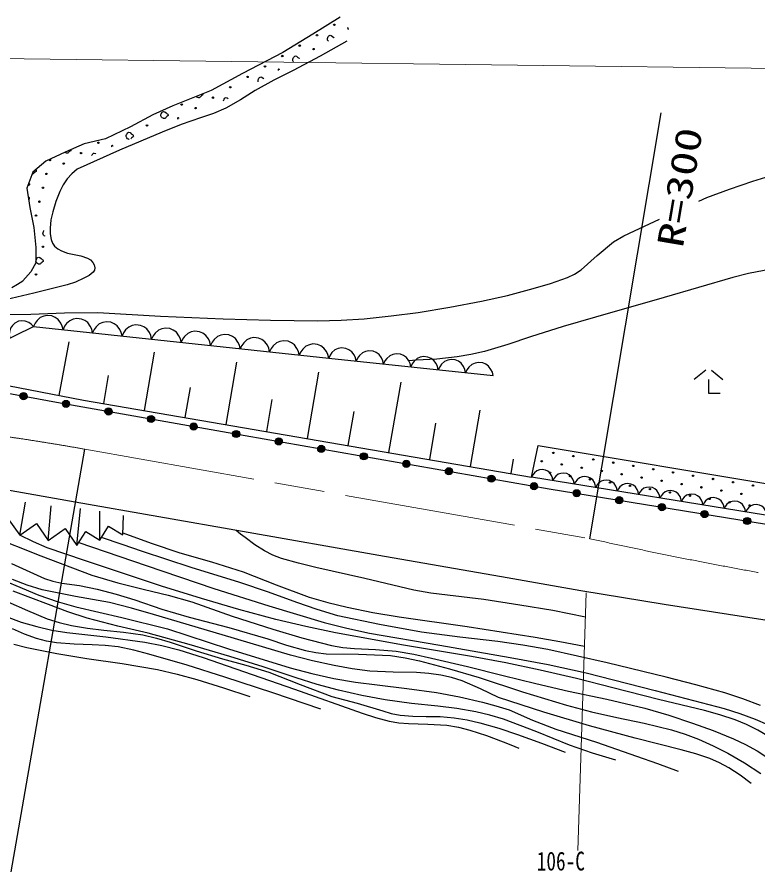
# Model space of a CAD drawing. Units: millimetres, scale not verified. Extents: x 39991 to 679840, y 19995 to 379911.
# Drawn here: x 197331 to 249101, y 265718 to 325493 of the extents above; entities that cross this region are included whole.
import ezdxf
from ezdxf.enums import TextEntityAlignment as Align

# ---------------------------------------------------------------- set-up
doc = ezdxf.new("R2010")
doc.units = ezdxf.units.MM
doc.header["$LTSCALE"] = 999.766
doc.linetypes.add('CHAIN', pattern=[18.5, 12, -1.5, 3.5, -1.5])
for name, color, linetype, lineweight in [('M-BGD', 7, 'Continuous', 25), ('M-BGD-HTXT', 7, 'Continuous', 13), ('M-BMK', 2, 'CHAIN', 13)]:
    doc.layers.add(name, color=color, linetype=linetype, lineweight=lineweight)
doc.styles.add('ＭＳ ゴシック', font='')
doc.styles.get('ＭＳ ゴシック').set_extended_font_data('MS Gothic')

# ---------------------------------------------------------------- blocks, each defined once
blk = doc.blocks.new('BUHIN12')
at = {"color": 7, "linetype": 'Continuous', "lineweight": 25}
blk.add_lwpolyline([(777.2, -504.2), (834.8, -287.6), (839.9, -75.6), (799.3, 193.7), (688.8, 397.9), (544, 574.7), (303.1, 731), (82.6, 791.2), (-148.9, 808.8), (-411.3, 736.2), (-599, 642.6), (-777.2, 504.2)], dxfattribs=at)
blk = doc.blocks.new('BUHIN13')
at = {"color": 7, "linetype": 'Continuous', "lineweight": 25}
blk.add_lwpolyline([(436.1, -941.3), (619.9, -770.5), (751.1, -572.5), (873.2, -293), (890.2, -33.5), (858.3, 220.4), (723.1, 512.2), (550.1, 700.7), (341.2, 855.5), (49, 943.1), (-184.7, 966.3), (-436.1, 941.3)], dxfattribs=at)
blk = doc.blocks.new('BUHIN14')
at = {"color": 7, "linetype": 'Continuous', "lineweight": 25}
blk.add_lwpolyline([(406.1, -872.6), (576.3, -713.8), (697.8, -529.9), (810.5, -270.4), (825.9, -29.7), (795.9, 205.8), (670.1, 476.4), (509.2, 651), (315.1, 794.2), (44, 875), (-172.9, 896.2), (-406.1, 872.6)], dxfattribs=at)
blk = doc.blocks.new('BUHIN15')
at = {"color": 7, "linetype": 'Continuous', "lineweight": 25}
blk.add_lwpolyline([(280.2, -704.3), (421.2, -587), (524.9, -447.8), (625.2, -248.8), (648.1, -60.3), (635, 126.2), (548.1, 344.6), (429.5, 489), (283.3, 610.4), (73.7, 686), (-95.8, 712.4), (-280.2, 704.3)], dxfattribs=at)
blk = doc.blocks.new('BUHIN50')
at = {"color": 7, "linetype": 'Continuous', "lineweight": 25}
for p, q in [((589.5, 581.6), (-382.1, 936.8)), ((790.3, 247.4), (647.7, -777.2))]:
    blk.add_line(p, q, dxfattribs=at)
blk.add_lwpolyline([(132.8, 79.8), (-689.9, -414.5), (-275.4, -1104.4)], dxfattribs=at)
blk = doc.blocks.new('BUHIN65')
at = {"color": 7, "linetype": 'Continuous', "lineweight": 25}
for radius in [249, 220, 191, 161, 132, 97.5, 67.5, 38.7, 7.5]:
    blk.add_circle((0, 0), radius, dxfattribs=at)
blk = doc.blocks.new('BUHIN66')
at = {"color": 7, "linetype": 'Continuous', "lineweight": 25}
for radius in [249, 220, 191, 161, 132, 97.5, 67.5, 38.7, 7.5]:
    blk.add_circle((0, 0), radius, dxfattribs=at)
blk = doc.blocks.new('BUHIN67')
at = {"color": 7, "linetype": 'Continuous', "lineweight": 25}
for radius in [249, 220, 191, 161, 132, 97.5, 67.5, 38.7, 7.5]:
    blk.add_circle((0, 0), radius, dxfattribs=at)
blk = doc.blocks.new('BUHIN68')
at = {"color": 7, "linetype": 'Continuous', "lineweight": 25}
for radius in [249, 220, 191, 161, 132, 97.5, 67.5, 38.7, 7.5]:
    blk.add_circle((0, 0), radius, dxfattribs=at)

msp = doc.modelspace()

# ---------------------------------------------------------------- linework, layer by layer
at = {"layer": 'M-BGD'}
for p, q in [((219907.3, 325492.8), (218006.4, 324296)), ((218006.4, 324296), (215894.4, 323028.7)), ((215894.4, 323028.7), (213078.3, 321550.3)), ((213078.3, 321550.3), (210895.9, 320353.5)), ((210895.9, 320353.5), (208220.6, 319297.5)), ((208220.6, 319297.5), (206812.6, 318663.8)), ((206812.6, 318663.8), (205263.8, 317819)), ((237364.4, 289018.4), (242342.2, 318803.2)), ((205263.8, 317819), (203503.7, 316974.2)), ((203503.7, 316974.2), (202025.3, 316622.2)), ((205170.7, 316940.3), (205139.3, 316952.2)), ((202025.3, 316622.2), (200687.7, 316059)), ((200687.7, 316059), (199350.1, 315425.4)), ((199350.1, 315425.4), (198434.8, 314651)), ((198434.8, 314651), (198012.4, 313524.5)), ((198012.4, 313524.5), (198223.6, 312186.9)), ((198223.6, 312186.9), (198505.2, 310778.9)), ((198505.2, 310778.9), (198646, 309370.9)), ((198646, 309370.9), (198646, 308314.8)), ((198646, 308314.8), (198294, 307681.2)), ((198294, 307681.2), (197730.8, 307047.6)), ((191817, 300610.4), (198476.4, 303862.5)), ((198476.4, 303862.5), (219106.1, 301642.1)), ((200275.2, 299025.1), (200978.7, 302778.6)), ((206236.9, 297975), (206937.5, 302056.2)), ((211930.2, 296997.7), (212679.1, 301360.2)), ((219106.1, 301642.1), (230591.7, 300426.2)), ((203390.2, 298463.7), (203728.4, 300434)), ((217623.5, 296020.3), (218420.7, 300664.1)), ((195403.8, 299976.8), (201966.9, 298708.1)), ((209083.5, 297486.4), (209445.9, 299597.3)), ((223316.9, 295043), (224162.3, 299968)), ((201966.9, 298708.1), (233280.2, 293332.6)), ((214776.9, 296509), (215163.4, 298760.6)), ((220470.2, 295531.6), (220880.9, 297923.8)), ((229010.2, 294065.6), (229686.4, 298004.6)), ((226163.5, 294554.3), (226598.3, 297087.1)), ((233280.2, 293332.6), (233755.6, 295545)), ((233755.6, 295545), (259042.8, 291315.8)), ((196925.7, 265718.1), (202059.4, 295277.2)), ((231856.8, 293576.9), (232030, 294585.5)), ((258712.4, 289168.1), (233280.2, 293332.6)), ((201381.4, 291567.4), (196260.7, 292477.1)), ((197512.3, 289255.5), (197928.8, 291567.1)), ((199509.6, 288899.9), (199717.9, 291320.4)), ((213080.9, 289520.6), (201381.4, 291567.4)), ((201506.9, 288544.3), (201753.7, 291135.3)), ((203110.9, 288914.4), (203110.9, 290950.2)), ((204714.9, 289284.6), (204776.6, 290641.8)), ((196691.5, 290431.9), (197512.3, 289255.5)), ((197512.3, 289255.5), (198688.8, 290076.3)), ((198688.8, 290076.3), (199509.6, 288899.9)), ((199509.6, 288899.9), (200686.1, 289720.7)), ((200686.1, 289720.7), (201506.9, 288544.3)), ((201506.9, 288544.3), (202123.8, 289531.3)), ((202123.8, 289531.3), (203110.9, 288914.4)), ((203110.9, 288914.4), (203727.8, 289901.5)), ((203727.8, 289901.5), (204714.9, 289284.6)), ((222618.2, 287846.3), (213080.9, 289520.6)), ((231579.8, 286278.5), (222618.2, 287846.3)), ((236722.6, 285368.9), (231579.8, 286278.5)), ((242559.7, 284408.6), (236722.6, 285368.9)), ((251959.7, 282943), (242559.7, 284408.6))]:
    msp.add_line(p, q, dxfattribs=at)
for points in [[(219095.5, 323799.1), (219060, 323833.9), (219030.9, 323882.5), (219017, 323927.9), (219024.3, 324007.2), (219047.7, 324071.8), (219078.7, 324124.4), (219111.4, 324180), (219155.7, 324210.5), (219210.7, 324227.2), (219287.3, 324207.4), (219377.4, 324130.4), (219457.2, 324069.7), (219498.2, 324035.7)], [(220374.5, 323802.3), (218513.2, 322755.7), (216623.2, 321762.1), (215275.9, 321086.7), (213957.6, 320358.5), (212946.6, 319708.9), (211909.9, 319114.1), (211045.9, 318753.7), (210145.4, 318443.9), (208792.2, 317977.2), (207459.1, 317453.8), (204490.2, 316190), (201537.8, 314867.9), (201166.9, 314542.8), (200837.6, 314173.4), (200550.9, 313753.6), (200317.8, 313304.9), (200042.4, 312604.5), (199821.4, 311876.2), (199699.5, 311319.8), (199636.1, 310744.5), (199641.8, 310338.1), (199708.6, 309929.9), (199801.8, 309692.3), (199948.6, 309483.4), (200166.2, 309291.5), (200427.4, 309142.9), (200860.5, 308993.3), (201314.9, 308900.5), (201789, 308804), (202257.2, 308646.3), (202459.5, 308517.9), (202624.8, 308341.9), (202723.4, 308159.4), (202766.1, 307953.5), (202738.2, 307798.4), (202647.5, 307655), (202356.5, 307426), (202004.6, 307230.1), (201417.5, 306967.6), (200834.4, 306771.3), (198491.3, 306176.3), (196092.5, 305629.7)], [(216651.1, 322363.5), (216635.2, 322379), (216606.1, 322427.6), (216592.3, 322473.1), (216599.5, 322552.3), (216622.9, 322616.9), (216654, 322669.5), (216686.7, 322725.2), (216730.9, 322755.6), (216785.9, 322772.4), (216862.5, 322752.6), (216952.6, 322675.5), (217032.4, 322614.9), (217051.7, 322598.8)], [(214181.3, 320972.8), (214167.5, 321018.2), (214174.7, 321097.5), (214198.1, 321162.1), (214229.2, 321214.6), (214261.9, 321270.3), (214306.2, 321300.8), (214361.1, 321317.5), (214437.7, 321297.7), (214527.8, 321220.6), (214573.3, 321186.1)], [(209988.9, 319861.9), (209954.8, 319875.1), (209901.7, 319899.4), (209856.9, 319943.4)], [(210301.6, 320117.8), (210308.8, 320076.9), (210295, 320032.2), (210226.6, 319986.5), (210180.2, 319950.2), (210146.9, 319917.9), (210119.9, 319882.2), (210081.3, 319858.7), (210056.1, 319847.1), (210021.4, 319849.6), (209988.9, 319861.9)], [(211749.9, 319642.6), (211773.3, 319707.2), (211804.4, 319759.8), (211837.1, 319815.4), (211881.4, 319845.9), (211936.4, 319862.6), (212012.9, 319842.8), (212075.7, 319789.1)], [(205139.3, 316952.2), (205105.3, 316965.3), (205052.1, 316989.7), (204996.3, 317044.5), (204967.1, 317093.1), (204953.3, 317138.5), (204960.5, 317217.8), (204983.9, 317282.4), (205015, 317335), (205047.7, 317390.6), (205092, 317421.1), (205147, 317437.8), (205223.5, 317418), (205313.6, 317340.9), (205393.5, 317280.3), (205437.2, 317244), (205452, 317208), (205459.3, 317167.1), (205445.4, 317122.4), (205377, 317076.8), (205330.6, 317040.4), (205297.3, 317008.1), (205281.8, 316987.7)], [(201089.2, 316228), (201094.6, 316197.2), (201080.8, 316152.5), (201012.4, 316106.9), (200966, 316070.5), (200932.7, 316038.2), (200905.7, 316002.5), (200867.1, 315979), (200841.9, 315967.5), (200807.2, 315969.9), (200774.7, 315982.3)], [(200774.7, 315982.3), (200740.7, 315995.4), (200687.5, 316019.7), (200660.6, 316046.1)], [(202551.2, 315805.6), (202559.2, 315827.5), (202590.2, 315880.1), (202622.9, 315935.8), (202667.2, 315966.2), (202722.2, 315983), (202798.7, 315963.2), (202834.8, 315932.3)], [(244970.2, 312616), (245538.3, 312869.3), (247123, 313467.6), (248740.9, 314013.8), (252089.7, 315042.4), (255436.4, 316089.8)], [(198647.8, 314819.2), (198662.6, 314783.2), (198669.9, 314742.3), (198656, 314697.6), (198587.6, 314652), (198541.2, 314615.7), (198507.9, 314583.3), (198480.9, 314547.7), (198442.3, 314524.2), (198417.1, 314512.6), (198383.8, 314515)], [(198107.1, 312924.8), (198119.1, 312915.7), (198162.8, 312879.4), (198177.7, 312843.4), (198184.9, 312802.5), (198171.1, 312757.8), (198137.1, 312735.1)], [(195662.9, 304689.2), (198289.9, 304722.8), (200635.3, 304812.5), (202979.2, 304841.8), (207342.4, 304589), (211720.4, 304395.6), (215034.3, 304292.7), (218347.6, 304250.2), (219973.7, 304297), (221596.8, 304403.8), (223475, 304591.5), (225358.9, 304840.3), (227574.1, 305198.1), (229789.6, 305617.2), (231593.7, 306036.2), (233399.8, 306517.9), (234598.8, 306873.9), (235789.3, 307290.9), (236281.2, 307528.1), (236740.4, 307816), (237857.5, 308822.9), (239014.5, 309783.7), (239725.3, 310189.1), (240469.8, 310544.2), (242224.9, 311372.2)], [(199297, 310171.6), (199285.8, 310175.9), (199232.7, 310200.3), (199176.8, 310255.1), (199147.6, 310303.7), (199133.8, 310349.1), (199141, 310428.4), (199164.5, 310493), (199195.5, 310545.6), (199205.7, 310562.9)], [(257516.3, 307705.4), (255724, 307734.1), (253916.1, 307823.4), (252565.8, 307906.4), (251221.1, 307928.6), (250379.7, 307879.7), (249533, 307769.7), (248447.2, 307554.1), (247358.2, 307276.2), (242549.5, 305885.2), (237755.3, 304519.2), (235484.5, 303858.6), (233216, 303136), (231619.6, 302596.8), (230001.9, 302113.9), (229051.6, 301895.3), (228079.5, 301734.1), (226658.7, 301584.1), (225215.9, 301492.7), (224954.8, 301479.2), (224693.6, 301465.9)], [(196968.9, 306589.2), (197366.2, 306808.4), (197549.4, 306926.2), (197730.9, 307047.6)], [(69507.2, 285316.8), (76605.1, 287681.7), (80828.7, 288870.6), (85803.2, 290028.2), (89481.1, 290685.2), (113196.6, 294032.8), (128973.9, 296160.3), (145678.6, 298644.6), (154908, 299489.4), (166865.6, 300674.1), (171840.1, 300861.8), (181146.6, 300986.9), (185088.7, 300674.1), (191858.3, 300079.6), (200336.8, 298515.3), (213267.1, 296231.5), (234513.8, 292508.4), (257291.6, 288797.9)], [(204721.4, 289427.7), (206700.9, 288703.7), (208699.4, 288036.9), (210926.1, 287397.2), (213133, 286700.8), (215428, 285789.7), (217752.5, 284931.7), (219058, 284555.2), (220389.7, 284234), (222202.6, 283868.2), (224025.8, 283561.5), (228786.2, 282877.2), (233544.2, 282132.6), (235266.4, 281829.8), (236978.3, 281503.8)], [(237043.3, 283542), (234762.5, 283990.2), (232459.3, 284381.4), (229949.4, 284759.2), (227421, 285078.8), (226233.4, 285219.9), (225045.4, 285422.1), (221627.7, 286246.6), (218197.7, 287012.3), (216995.7, 287296.2), (215801.4, 287640.8), (215200, 287875.7), (214626.3, 288165), (213938.8, 288600.2), (213270.6, 289095), (212954.3, 289344.8), (212639.7, 289597.8)], [(195446.2, 289221.6), (198989, 287811.9), (202554.8, 286457.8), (204380, 285937.2), (206232.5, 285471.4), (207892.8, 285061.7), (209544.2, 284591.9), (212364.9, 283612.5), (215202.1, 282691.3), (217236.1, 282096.3), (219296.3, 281556.5), (220100.1, 281416.8), (220912.7, 281337.1), (222370.9, 281276.4), (223822, 281155.7), (225059.6, 280938.8), (226288.9, 280662.2), (228800.2, 280088.2), (231305.7, 279453.8), (233583.4, 278881.4), (235875.7, 278367.3), (238535.7, 277798), (241191, 277168.1), (242866.4, 276672.5), (244526.7, 276118.7), (245979.2, 275604.1), (247406.3, 275034.5), (248245.2, 274633.6), (249058.3, 274178), (249797.1, 273696.6)], [(249761.9, 275234.4), (249092.7, 275630), (248314.4, 276016.2), (247502.1, 276351.8), (246442.4, 276708.6), (245364.8, 277008), (242149.8, 277769.8), (238954.3, 278588.8), (236430.9, 279236.4), (233881.1, 279828.4), (231496.1, 280329.6), (229097.5, 280772.3), (224335.9, 281577.6), (219579.6, 282443), (217500.1, 282880.2), (215422.7, 283378.5), (212818.7, 284076.3), (210221.1, 284834.6), (207419.5, 285709.7), (204637, 286641.8), (202032.9, 287484.7), (199441.3, 288386.9), (198471.5, 288807.7), (197512.3, 289255.4)], [(201636.8, 288752.1), (206352.2, 287133.5), (211085.1, 285530.6), (214927.2, 284320.9), (218788.1, 283168.5), (220364.4, 282762.7), (221953.4, 282415.6), (226864.6, 281574.1), (231781.5, 280722), (234439.8, 280211.1), (237095.5, 279639.4), (241915.4, 278395.6), (246754.1, 277142), (247833.2, 276805.5), (248901.2, 276409.1), (249778.2, 276022.6)], [(249275.5, 277351.9), (248053.1, 277817.6), (246800.2, 278230.2), (244758.2, 278807.6), (242699, 279327.4), (238561.1, 280328.3), (234413.1, 281269.7), (232683, 281584), (230932.4, 281840.6), (228261.1, 282129.2), (225601.5, 282477.3), (222664.4, 283022.8), (219736, 283627.9), (218304.7, 284067.2), (216879, 284568), (214891.5, 285288.2), (212890.7, 285949.2), (209487.6, 287003.4), (206098.4, 288116.2), (204663.3, 288608.3), (203230.7, 289106.1)], [(196949.8, 287285.2), (199239.7, 286230.5), (199835.1, 286043.6), (200446.2, 285914.8), (201690.7, 285734.2), (202923.7, 285494.5), (204244.3, 285146.6), (205551.5, 284740), (207447.5, 284102), (209366.6, 283519.7), (212116.5, 282799.2), (214860.3, 282017.9), (216167.9, 281581.3), (217483.5, 281205.3), (218202.6, 281060.8), (218940.2, 280974.1), (221178.7, 280946), (223427.3, 280857.3), (224442.6, 280697.6), (225459.2, 280476.5), (227548.2, 279917.7), (229614, 279303), (232660.8, 278309.8), (235723.6, 277375), (237471.2, 276915.5), (239245.8, 276511.3), (241156, 276115.5), (243057, 275659.9), (244007.6, 275360.5), (244949.9, 275000.1), (245981.7, 274535.5), (246989.5, 274015.4), (248161.8, 273334.6), (249308.4, 272598.9)], [(195162.1, 286610.4), (198838.2, 285067.5), (200126.2, 284632), (201441.3, 284251.2), (204655.5, 283513.8), (207851.9, 282718.5), (212114.8, 281322.4), (216405.4, 279980.5), (217923.6, 279586), (219466.6, 279247.2), (220973.8, 278987.9), (222488.8, 278788.4), (224564.1, 278551.8), (226632.1, 278255.3), (228253.2, 277949.5), (229863.2, 277584.8), (230791.5, 277342.6), (231709.9, 277040.4), (233339.5, 276336.9), (234991.9, 275689.8), (237816.8, 274783.5), (240622.1, 273820.3), (242078.7, 273297.7), (243533, 272769)], [(248621, 271897.3), (247863, 272474.2), (247068.1, 273003.5), (246420.3, 273347), (245735.3, 273641.3), (244759.7, 273976.6), (243748.9, 274259.9), (240523.6, 275071.1), (237340.6, 275933.5), (234149.8, 276899.6), (230981.3, 277922.2), (229720.4, 278528), (228426.2, 279082.6), (227689.9, 279308.8), (226937.5, 279476.4), (226096, 279594.4), (225240.2, 279653), (223611.6, 279677.3), (221975.4, 279762.5), (220737.6, 279925.9), (219499, 280150.3), (217967, 280485.8), (216438.2, 280882.4), (211655.1, 282296.7), (206871.2, 283720.3), (205336.7, 284166), (203778.4, 284555.6), (201421, 284972.2), (199076.2, 285447.6), (198034.9, 285770.1), (197001.8, 286153.7)], [(239168.9, 273532.8), (237541.6, 274022.2), (235926.6, 274571.1), (233642.2, 275513.3), (231329.5, 276401.5), (230364.1, 276687.6), (229385.1, 276915.1), (228068.2, 277136), (226728.3, 277299.5), (224886.4, 277500.7), (223047.5, 277762.1), (221419.9, 278064.4), (219793.8, 278427.7), (218310.9, 278829.9), (216842.7, 279290.4), (214529, 280059.6), (212197.5, 280771.1), (209355, 281620.8), (206496, 282412.5), (204359.9, 282904.4), (202232.7, 283456.1), (200878.1, 283904.9), (199531.8, 284414.7), (197048.5, 285360.9)], [(196692.5, 284602.3), (198051.8, 283986.4), (199438.3, 283424.4), (200272.3, 283159.7), (201124.3, 282952.8), (202247.5, 282759.6), (203382.1, 282625.5), (204756.5, 282486.6), (206126.3, 282287.7), (207076.4, 282070), (208023.8, 281790.8), (209847.5, 281174.7), (211688.6, 280616.7), (213311.5, 280180.7), (214914, 279687.9), (217105.8, 278811.9), (219315.3, 277994.1), (221107.2, 277515.9), (222884.4, 276979.1), (223483.3, 276802.4), (224105, 276682.3), (224996.9, 276606), (225910.3, 276589.1), (226896.6, 276575.3), (227874.9, 276501.2), (228781.8, 276356.9), (229678.7, 276152.9), (230997.9, 275767.8), (232309.7, 275322.2), (233973.6, 274718.7), (235626.3, 274099.3)], [(196557.7, 283568), (197623.5, 283191.3), (198715.2, 282869.8), (199754.1, 282631.7), (200805.1, 282452.6), (203529.5, 282152.5), (206246.6, 281792.1), (207448.8, 281547.9), (208636.5, 281245.3), (210331.7, 280713.7), (212021.1, 280120.8), (216728.5, 278487.1), (221436.5, 276823.6), (222369.1, 276510.6), (223323.3, 276254.6), (223999.2, 276141.9), (224694.1, 276087.5), (226036.8, 276059.7), (227372.4, 275971.1), (228176.9, 275829.5), (228981.3, 275626.5), (230146.2, 275247.7), (231291.6, 274812.1), (231836.2, 274594.7), (232387.7, 274372)], [(218551.4, 277099.6), (215208.9, 278249.7), (211847.1, 279342.8), (209209, 280173.9), (206543.4, 280950.3), (205478.1, 281227.3), (204391.5, 281447.3), (203489.2, 281556), (202578.8, 281604.9), (201325.4, 281643.1), (200074.1, 281741.5), (199380.5, 281862), (198697.5, 282041.7), (197849.1, 282342.8), (197012.3, 282704.2)], [(197103.4, 281650.3), (198014.1, 281416.5), (200107.2, 280997.4), (202205.3, 280638.5), (204680.5, 280285.7), (207144.2, 279873.7), (208523.9, 279549.4), (209890.3, 279166.3), (211747.9, 278583.8), (213592.6, 277972.5)]]:
    msp.add_lwpolyline(points, dxfattribs=at)
for points in [[(207564.1, 318407.1), (207530.1, 318420.2), (207476.9, 318444.5), (207421.1, 318499.4), (207391.9, 318548), (207378.1, 318593.4), (207385.3, 318672.7), (207408.7, 318737.3), (207439.8, 318789.8), (207472.5, 318845.5), (207516.7, 318876), (207571.7, 318892.7), (207648.3, 318872.9), (207738.4, 318795.8), (207818.2, 318735.2), (207862, 318698.9), (207876.8, 318662.9), (207884, 318622), (207870.2, 318577.3), (207801.8, 318531.7), (207755.4, 318495.3), (207722.1, 318463), (207695.1, 318427.3), (207656.5, 318403.8), (207631.3, 318392.2), (207596.6, 318394.7)], [(198834.9, 308222.9), (198800.8, 308236.1), (198747.7, 308260.4), (198691.8, 308315.3), (198662.7, 308363.9), (198648.8, 308409.3), (198656.1, 308488.6), (198679.5, 308553.2), (198710.5, 308605.7), (198743.2, 308661.4), (198787.5, 308691.9), (198842.5, 308708.6), (198919.1, 308688.8), (199009.2, 308611.7), (199089, 308551.1), (199132.7, 308514.8), (199147.6, 308478.8), (199154.8, 308437.9), (199141, 308393.2), (199072.6, 308347.5), (199026.2, 308311.2), (198992.9, 308278.9), (198965.9, 308243.2), (198927.3, 308219.7), (198902.1, 308208.1), (198867.4, 308210.6)]]:
    msp.add_lwpolyline(points, close=True, dxfattribs=at)
for centre in [(219502.9, 324952.3), (218290.5, 324224.9), (217078.1, 323497.5), (215865.7, 322770), (218048, 323255), (214653.3, 322042.6), (213440.9, 321315.1), (212228.5, 320587.7), (211016.1, 319860.3), (208833.8, 319375.3), (209803.7, 319132.8), (206409, 317920.4), (203014.3, 316708.1), (201801.9, 315980.6), (199619.6, 315495.7), (200589.6, 315253.2), (199377.2, 314525.7), (199134.7, 313555.8), (198892.2, 312585.9), (198649.7, 311616), (199134.7, 309433.7), (198649.7, 307493.9), (234808.2, 295021.6), (236203.5, 294793.1), (233996.3, 294438.2), (235391.6, 294209.7), (237598.8, 294564.6), (238994.1, 294336.2), (240389.4, 294107.7), (234579.7, 293626.3), (236786.9, 293981.2), (238182.2, 293752.7), (239577.5, 293524.3), (241784.7, 293879.2), (243180, 293650.7), (235975, 293397.8), (237370.3, 293169.3), (238765.6, 292940.9), (240972.8, 293295.8), (242368.1, 293067.3), (244575.3, 293422.2), (245970.6, 293193.8), (247365.9, 292965.3), (240160.9, 292712.4), (241556.2, 292483.9), (242951.5, 292255.4), (243763.4, 292838.8), (245158.7, 292610.4), (246554, 292381.9), (248761.2, 292736.8), (244346.8, 292026.9), (245742.1, 291798.5), (247949.3, 292153.4), (247137.4, 291570), (248532.7, 291341.5)]:
    msp.add_circle(centre, 49.7, dxfattribs=at)
for centre, start, end in [((220472.8, 324709.8), 106.5161, 327.22158), ((215623.2, 321800.1), 1.22311, 237.21535), ((208591.4, 318405.4), 348.05483, 235.5489), ((203984.3, 316465.6), 348.12348, 238.04713), ((198164.8, 313798.3), 180.21975, 138.6687)]:
    msp.add_arc(centre, 49.7, start, end, dxfattribs=at)
at = {"layer": 'M-BGD-HTXT'}
for p, q in [((253087.2, 321860.8), (139398, 323341.3)), ((237097.4, 285238.2), (236522.6, 267220))]:
    msp.add_line(p, q, dxfattribs=at)
at = {"layer": 'M-BMK'}
msp.add_line((202059.4, 295277.2), (237364.4, 289018.4), dxfattribs=at)
for centre, radius, start, end in [((173874, 137817.4), 159962.5, 79.8515, 91.33524), ((302362.4, 581820.4), 299929.7, 257.48407, 263.21629)]:
    msp.add_arc(centre, radius, start, end, dxfattribs=at)

# ---------------------------------------------------------------- block references
at = {"layer": 'M-BGD', "rotation": 59.00209}
for name, p in [('BUHIN13', (199507.9, 303751.5)), ('BUHIN12', (197644, 303456)), ('BUHIN13', (201570.9, 303529.4)), ('BUHIN13', (203633.8, 303307.4)), ('BUHIN13', (205696.8, 303085.4)), ('BUHIN13', (207759.8, 302863.3)), ('BUHIN13', (209822.7, 302641.3)), ('BUHIN13', (211885.7, 302419.3)), ('BUHIN13', (213948.7, 302197.2)), ('BUHIN13', (216011.7, 301975.2)), ('BUHIN13', (218074.6, 301753.1)), ('BUHIN14', (220063.2, 301540.8)), ('BUHIN14', (221977.5, 301338.1)), ('BUHIN14', (223891.8, 301135.5)), ('BUHIN14', (225806, 300932.8)), ('BUHIN14', (227720.3, 300730.2)), ('BUHIN14', (229634.6, 300527.5)), ('BUHIN50', (245658.2, 299996)), ('BUHIN65', (197780.5, 298987)), ('BUHIN66', (200749.8, 298442.4)), ('BUHIN66', (203722.7, 297917.3)), ('BUHIN66', (206695.6, 297392.2)), ('BUHIN66', (209668.5, 296867.1)), ('BUHIN66', (212641.4, 296342)), ('BUHIN67', (215614.9, 295820)), ('BUHIN67', (218588.5, 295299)), ('BUHIN67', (221562.1, 294777.9)), ('BUHIN67', (224535.8, 294256.9)), ('BUHIN15', (234028.2, 293210.1)), ('BUHIN67', (227509.4, 293735.8)), ('BUHIN67', (230483, 293214.7)), ('BUHIN15', (235524.2, 292965.1)), ('BUHIN15', (237020.2, 292720.2)), ('BUHIN67', (233456.6, 292693.7)), ('BUHIN15', (238516.2, 292475.2)), ('BUHIN15', (240012.2, 292230.2)), ('BUHIN15', (241508.2, 291985.2)), ('BUHIN68', (236434.1, 292195.6)), ('BUHIN15', (243004.3, 291740.3)), ('BUHIN15', (244500.3, 291495.3)), ('BUHIN68', (239413.7, 291710.2)), ('BUHIN15', (245996.3, 291250.3)), ('BUHIN15', (247492.3, 291005.4)), ('BUHIN68', (242393.4, 291224.8)), ('BUHIN15', (248988.3, 290760.4)), ('BUHIN68', (245373, 290739.4)), ('BUHIN68', (248352.7, 290254.1))]:
    msp.add_blockref(name, p, dxfattribs=at)

# ---------------------------------------------------------------- texts
at = {"layer": 'M-BGD-HTXT', "style": 'ＭＳ ゴシック', "width": 1.35}
msp.add_text('R=300', height=1832, rotation=80.4, dxfattribs=at).set_placement((244392.4, 309200), align=Align.BOTTOM_LEFT)
at = {"layer": 'M-BGD-HTXT', "style": 'ＭＳ ゴシック', "width": 0.75}
msp.add_text('106-C', height=1319, dxfattribs=at).set_placement((233645.5, 265420.4), align=Align.BOTTOM_LEFT)

doc.saveas('drawing.dxf')
